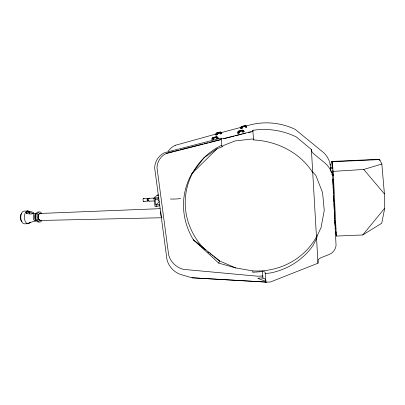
<?xml version="1.0" encoding="UTF-8"?>
<svg xmlns="http://www.w3.org/2000/svg" width="405" height="405" viewBox="0 0 405 405"><rect width="100%" height="100%" fill="white"/><g stroke="black" fill="none" stroke-linecap="round" stroke-linejoin="round"><path stroke-width="0.61" d="M265.037 273.421L269.877 273.091A70.759 66.962 16.5 0 0 313.273 245.131L316.563 238.53L317.297 235.482L321.043 227.666L324.258 210.362L322.547 192.562L315.905 175.573L312.761 171.993L312.736 172.646C300.171 152.543 276.949 141.092 253.626 139.948L252.806 130.344L254.558 130.061A70.242 66.896 12.8 0 1 296.318 136.966L311.389 149.521L311.637 151.257L312.513 152.543A7.072 1.954 36.7 0 0 313.566 153.657L325.6 163.579C329.118 166.875 331.639 171.229 332.682 175.942L336.059 245.526C335.644 249.541 332.758 253.039 329.057 254.537L320.628 257.823L318.938 258.962A3.868 2.703 -28.1 0 0 318.092 260.253L317.996 263.209L270.368 282.012L265.786 282.143L265.184 272.646A3.119 1.225 -6.8 0 0 262.329 271.613L252.634 272.281L252.948 270.93A69.797 66.157 16.3 0 0 317.09 235.659M332.211 168.115L331.862 161.499L332.141 161.413L379.581 159.261L381.839 164.04L384.416 193.924L384.75 208.15L381.733 223.236L362.769 234.951L336.312 236.069L335.831 231.685M252.948 270.93L235.654 267.923L218.766 263.128L219.606 260.926L193.433 239.821A70.759 66.962 16.5 0 1 191.798 173.689L204.074 157.697L217.04 148.797L222.006 146.838L222.294 146.423A3.169 0.425 -23.2 0 1 222.709 146.073L224.653 145.046A3.594 0.486 -23.2 0 1 225.884 144.524L234.925 140.95L250.832 139.138A3.336 0.597 -7.8 0 1 253.312 139.092L253.52 139.163A3.265 0.663 7.5 0 1 253.783 139.371M253.626 139.948L253.819 139.553M212.023 138.758L212.665 137.629L216.776 136.617L217.93 137.305L218.179 138.216L216.832 138.718L216.695 137.255L216.928 138.085M237.786 132.197L238.459 131.053L242.661 130.015L243.825 130.709L244.073 131.635L242.742 132.131L242.57 130.663L242.792 131.498M240.722 127.661L241.37 126.557L245.415 125.55L246.534 126.218L246.615 127.302L245.496 127.58L245.177 126.37L241.643 127.246L241.962 128.456L240.798 128.744L240.565 127.858L241.213 126.75L245.263 125.742L246.382 126.411L246.615 127.302M242.742 132.131L244.073 131.635M243.911 131.843L243.668 130.916L242.499 130.223L238.287 131.26L237.619 132.41L237.862 133.331L239.239 132.825L238.904 131.569L242.57 130.663M241.962 128.456L241.8 127.054L245.324 126.178M237.862 133.331L239.239 132.825M239.071 133.032L238.904 131.569M240.798 128.744L242.119 128.258M362.769 234.951L384.75 208.15M216.832 138.718L218.179 138.216M221.672 133.68L221.621 132.602L220.512 131.939L216.553 132.926L215.936 134.014L215.976 135.093L215.733 134.217L216.356 133.129L220.32 132.141L221.429 132.805L221.672 133.68L220.568 133.954L220.436 132.556L220.568 133.954M217.976 138.434L217.723 137.523L216.574 136.834L212.453 137.847L211.81 138.981L212.063 139.892L213.455 139.376L213.111 138.14L216.695 137.255M217.115 134.809L216.984 133.412L217.115 134.809L215.976 135.093M213.243 139.598L213.111 138.14M191.798 173.689L217.04 148.797M155.854 204.915L159.322 204.297L159.535 205.861L155.039 206.52L153.905 198.237L158.416 197.584L158.578 198.779L155.1 199.392L155.854 204.915L159.266 201.624M153.905 198.237L157.358 195.053L158.375 195.013A8.034 2.673 87.8 0 1 158.573 195.529M35.503 220.917L29.6 222.659L28.385 223.16L28.37 223.509L30.476 222.239M334.469 214.134L334.317 213.258M331.862 161.499L333.199 171.366L363.72 169.462L381.839 164.04M175.284 145.309L215.86 134.075M217.075 133.736L250.371 124.841A63.975 61.363 11.5 0 1 295.159 129.352L323.625 152.639A23.495 22.523 -5.5 0 1 330.121 163.949L331.148 172.403M252.978 131.078A3.868 0.805 -7.5 0 1 252.836 131.19L224.836 138.292A3.078 0.587 -12.4 0 1 222.836 138.606L221.753 138.576L221.125 138.12L164.724 152.655A19.182 18.078 42.5 0 0 154.669 167.867L166.981 259.58A20.442 18.584 28 0 0 173.907 270.636A19.86 18.048 28 0 0 180.554 274.443L191.945 277.784L266.181 282.088L265.786 282.143C267.209 277.445 260.461 277.592 257.828 278.362L265.756 281.374M242.924 133.908L245.546 133.235M174.145 151.333L166.804 153.191A18.271 17.233 42.3 0 0 156.993 167.614L168.622 254.72A19.248 17.547 28.3 0 0 183.495 269.381L257.529 276.195L263.108 276.023M175.37 151.019L179.045 150.088M180.271 149.779L202.915 144.038M204.14 143.729L207.816 142.798M209.036 142.489L220.669 139.543M223.727 138.763L234.136 136.131M235.361 135.817L240.869 134.419M241.481 134.268L242.109 134.106M166.495 153.48L221.267 139.603M217.556 133.27L219.859 132.698M216.786 133.615L220.244 132.759M216.179 134.89L217.313 134.607M220.76 133.751L221.859 133.478M238.737 131.777L242.408 130.871M212.898 138.358L216.493 137.472M143.775 201.634L147.663 200.996M332.95 167.538L330.409 167.7L330.52 168.642L332.566 168.51M331.73 172.419L332.753 172.358M331.766 174.535L333.356 174.433M332.424 175.532L333.497 175.466M332.621 179.536L333.69 179.471M331.908 161.818L379.733 159.575L379.763 160.82M334.996 228.41L336.039 228.364M335.183 232.212L336.221 232.166M40.075 213.46L160.046 208.666M148.893 198.298L154.3 198.091M149.096 201.158L154.502 200.956M27.98 211.005L24.396 211.126A6.359 3.488 88.5 0 0 20.756 217.055A6.359 3.488 88.5 0 0 24.173 223.813L27.763 223.712M39.968 220.482L161.975 217.738M191.945 277.784L266.181 282.088M143.532 198.232L147.602 198.577M28.76 211.233C27.332 210.6 25.404 211.815 26.416 213.394C31.139 215.05 39.062 212.898 28.765 211.238M33.731 213.45C31.428 213.541 28.801 211.015 26.578 212.407L26.345 213.445M235.654 267.923L219.606 260.926L214.169 256.78M207.745 251.885L209.228 253.014M210.215 253.768L211.202 254.522M212.19 255.277L213.182 256.031M200.546 245.911L193.433 239.821L218.766 263.128M201.498 246.721L202.92 247.941M363.72 169.462L384.416 193.924M252.806 130.344L253.064 130.769M29.302 211.415L29.484 212.316M155.748 198.166L155.91 199.361M156.659 204.884L156.877 206.454M334.824 222.482L335.35 227.306M221.125 138.12L222.006 146.838M262.329 271.613L262.906 278.21M311.389 149.521L317.996 263.209M330.121 163.949L330.186 165.2M333.199 171.366L336.312 236.069M332.141 161.413L332.292 164.557M332.657 172.095L332.718 173.355M332.302 170.009L332.551 175.046M332.718 179.106L333.037 185.125M333.097 186.386L333.421 193.565M333.528 195.205L333.862 202.135M333.923 203.396L334.216 209.911M334.322 211.582L334.641 218.71M334.717 219.773L334.874 222.922M168.389 151.035A17.263 16.823 19.9 0 1 175.299 145.339M205.33 249.946A69.797 66.157 16.3 0 1 221.672 145.238M248.381 132.592A68.815 65.529 13.2 0 1 249.526 132.364M250.098 132.263A68.815 65.529 13.2 0 1 251.247 132.065M180.59 198.556A17.253 4.47 -7 0 1 170.383 199.007M161.357 216.685A5.381 1.747 88.3 0 1 160.846 211.815M158.644 200.718A1.448 0.476 87.8 0 1 158.112 200.369A1.448 0.476 87.8 0 1 157.965 198.784M149.217 201.067A1.438 0.496 87.8 0 1 148.589 200.47A1.438 0.496 87.8 0 1 148.63 198.642A1.438 0.496 87.8 0 1 149.268 198.612M143.927 201.528A1.711 0.607 87.8 0 1 143.162 200.819A1.711 0.607 87.8 0 1 143.208 198.642A1.711 0.607 87.8 0 1 143.988 198.607M157.358 195.053A8.034 2.688 87.8 0 1 157.555 195.569M40.895 220.118A3.518 1.843 88.5 0 1 38.176 217.196A3.518 1.843 88.5 0 1 40.546 213.643M41.599 220.811A5.128 2.683 88.5 0 1 37.797 220.366A5.128 2.683 88.5 0 1 37.903 213.116A5.128 2.683 88.5 0 1 41.705 213.617M35.827 220.958A3.923 2.081 88.5 0 1 33.251 216.862A3.923 2.081 88.5 0 1 35.944 213.41M30.228 222.107A6.369 3.458 88.5 0 1 25.773 222.33A6.369 3.458 88.5 0 1 24.756 214.27A6.369 3.458 88.5 0 1 28.866 211.344M36.075 220.801A3.928 2.076 88.5 0 1 34.607 216.305A3.928 2.076 88.5 0 1 36.733 213.162M37.149 220.917A3.928 2.076 88.5 0 1 36.612 220.993M39.057 222.036A5.123 2.693 88.5 0 1 35.731 217.353A5.123 2.693 88.5 0 1 38.515 211.911M39.295 219.95A3.134 1.64 88.5 0 1 38.116 216.771A3.134 1.64 88.5 0 1 39.386 213.901M37.27 220.973A3.928 2.071 88.5 0 1 35.255 217.308A3.928 2.071 88.5 0 1 36.85 213.197M21.986 221.687A4.394 2.425 88.5 0 1 20.26 217.804A4.394 2.425 88.5 0 1 21.541 213.562M39.649 219.94A3.134 1.64 88.5 0 1 39.26 219.576M38.672 218.356A3.134 1.64 88.5 0 1 38.515 217.581M38.541 215.951A3.134 1.64 88.5 0 1 38.718 215.217M26.396 212.817A5.599 3.068 88.5 0 1 27.008 213.779M26.887 211.856A5.604 3.048 88.5 0 1 29.793 213.688M147.86 200.769A1.22 0.425 87.8 0 1 147.314 200.662A1.22 0.425 87.8 0 1 147.202 199.098A1.22 0.425 87.8 0 1 147.714 198.668M148.357 200.753A1.22 0.425 87.8 0 1 147.81 200.642A1.22 0.425 87.8 0 1 147.698 199.083A1.22 0.425 87.8 0 1 148.205 198.647"/></g></svg>
